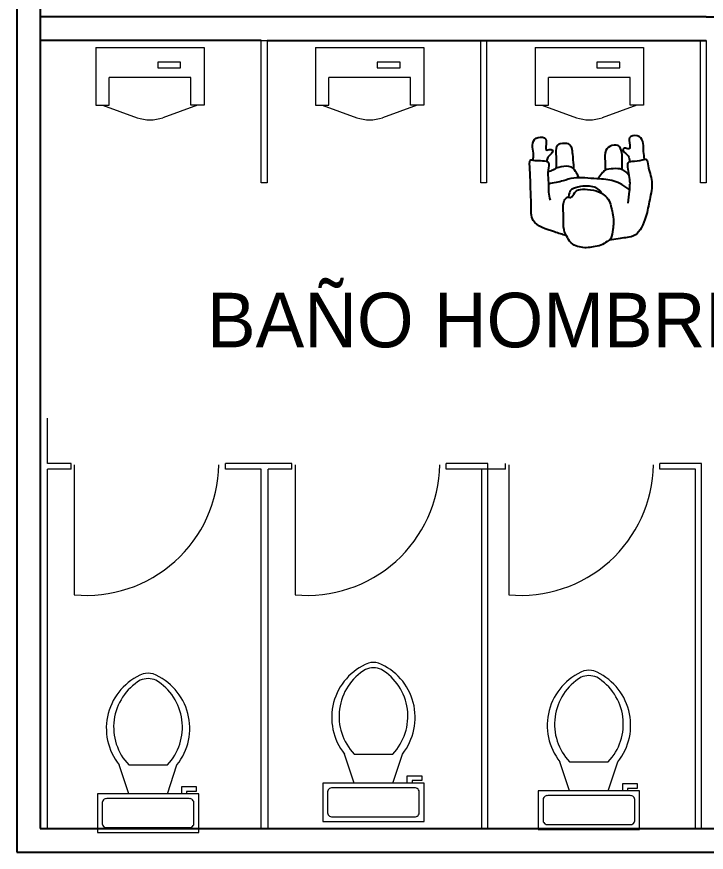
# Model space of a CAD drawing. Header units: millimetres. Extents: x -9564 to 78776, y -25260 to 24346.
# Drawn here: x 73122 to 76026, y -21665 to -18146 of the extents above; entities that cross this region are included whole.
import ezdxf

# ---------------------------------------------------------------- set-up
doc = ezdxf.new("R2010")
doc.units = ezdxf.units.MM
doc.header["$LTSCALE"] = 100
doc.layers.add('A-MOBILIARIO FIJO', color=83, linetype='Continuous', lineweight=5)
for name, color, linetype in [('MUROS', 7, 'Continuous'), ('Personal', 20, 'Continuous'), ('rotulo', 1, 'Continuous')]:
    doc.layers.add(name, color=color, linetype=linetype)

# ---------------------------------------------------------------- blocks, each defined once
blk = doc.blocks.new('Toilet - top')
for p, q in [((9.5, -6), (9.5, -2)), ((-10, -8.5), (-8, -8.5)), ((-10, -9.5), (-10, -8.5)), ((-8, -8.5), (-8, -8)), ((-7, -8), (-7, -9.5)), ((-4, -8), (-6, -14)), ((4, -8), (6, -14)), ((-7, -9.5), (-10, -9.5)), ((4, -14), (-4, -14))]:
    blk.add_line(p, q)
blk.add_lwpolyline([(10.5, -8), (10.5, 0), (-10.5, 0), (-10.5, -8)], close=True)
for points in [[(8.5, -1), (-8.5, -1)], [(-9.5, -2), (-9.5, -6)], [(-8.5, -7), (8.5, -7)]]:
    blk.add_lwpolyline(points)
for centre, radius, start, end in [((-8.62, -1.88), 0.884, 81.8699, 188.1301), ((8.62, -1.88), 0.884, 351.8699, 98.1301), ((-8.62, -6.12), 0.884, 171.8699, 278.1301), ((8.62, -6.12), 0.884, 261.8699, 8.1301), ((3.52, -21.58), 12.17, 141.4691, 247.9714), ((4.2, -21.82), 11.33, 136.3677, 238.9468), ((-3.52, -21.58), 12.17, 292.0284, 38.5307), ((-4.2, -21.82), 11.33, 301.053, 43.6321), ((0, -27.88), 4, 245.7318, 294.2682), ((0, -29), 4, 254.8605, 285.1395)]:
    blk.add_arc(centre, radius, start, end)
blk = doc.blocks.new('MINGITORIO')
at = {"layer": 'A-MOBILIARIO FIJO'}
for p, q in [((5.1894, 52.99, 0), (5.1894, 52.7462, 0)), ((5.1894, 52.99, 0), (5.6467, 52.99, 0)), ((5.6467, 52.99, 0), (5.6467, 52.7462, 0)), ((5.4503, 52.9276, 0), (5.4503, 52.9035, 0)), ((5.5468, 52.9276, 0), (5.4503, 52.9276, 0)), ((5.5468, 52.9035, 0), (5.5468, 52.9276, 0)), ((5.4503, 52.9035, 0), (5.5468, 52.9035, 0)), ((5.2466, 52.7462, 0), (5.2466, 52.8637, 0)), ((5.5895, 52.8637, 0), (5.2466, 52.8637, 0)), ((5.5895, 52.7462, 0), (5.5895, 52.8637, 0)), ((5.1894, 52.7462, 0), (5.2466, 52.7462, 0)), ((5.218, 52.7462, 0), (5.3641, 52.694, 0)), ((5.6181, 52.7462, 0), (5.472, 52.694, 0)), ((5.6467, 52.7462, 0), (5.5895, 52.7462, 0))]:
    blk.add_line(p, q, dxfattribs=at)
blk.add_ellipse((5.418, 52.7612, 0), major_axis=(-0.1143, 0), ratio=0.666667, start_param=1.07919, end_param=2.062403, dxfattribs=at)
blk = doc.blocks.new('pa17-16')
for points, knots in [([(5.62, 2.5537), (5.6188, 2.5427), (5.6154, 2.5253), (5.6223, 2.4901), (5.6346, 2.4293), (5.661, 2.4064), (5.685, 2.3908), (5.7322, 2.3832), (5.7723, 2.3842), (5.7881, 2.3969), (5.8018, 2.4268), (5.8146, 2.4162), (5.8324, 2.4305), (5.8382, 2.4568), (5.8318, 2.5038), (5.8344, 2.5615), (5.8137, 2.5937), (5.7944, 2.6284), (5.7307, 2.6388), (5.7037, 2.6296), (5.6679, 2.626), (5.6442, 2.6055), (5.6228, 2.5961), (5.6214, 2.5667), (5.62, 2.5537)], [0, 0, 0, 0, 0.297584, 0.631064, 1.068635, 1.39533, 1.69617, 2.097861, 2.458938, 2.716293, 3.010442, 3.199165, 3.447293, 3.731671, 4.119196, 4.541864, 4.881702, 5.22714, 5.673063, 5.989311, 6.327668, 6.644571, 6.906626, 7.259736, 7.259736, 7.259736, 7.259736]), ([(5.5575, 2.4391), (5.5549, 2.4218), (5.5525, 2.3852), (5.5491, 2.3329), (5.5712, 2.2599), (5.5431, 2.2589), (5.5029, 2.2526), (5.4793, 2.2435), (5.4785, 2.2813), (5.4499, 2.3438), (5.4658, 2.4235), (5.4776, 2.5033), (5.5116, 2.5798), (5.5552, 2.585), (5.608, 2.5962), (5.6336, 2.6001)], [0, 0, 0, 0, 0.404899, 0.829805, 1.276298, 1.516647, 1.885942, 2.122553, 2.418487, 2.881882, 3.382407, 3.897515, 4.613825, 5.020942, 5.393355, 5.393355, 5.393355, 5.393355]), ([(5.8196, 2.5846), (5.837, 2.5819), (5.8817, 2.5675), (5.9755, 2.5418), (5.972, 2.4609), (5.9791, 2.3926), (5.9812, 2.315), (5.9891, 2.2612), (5.9692, 2.2664), (5.9401, 2.2663), (5.9063, 2.2668), (5.9005, 2.2811), (5.909, 2.3184), (5.9007, 2.3606), (5.9019, 2.4011), (5.8964, 2.4238), (5.8933, 2.4348)], [6.682038, 6.682038, 6.682038, 6.682038, 7.076266, 7.806153, 8.304227, 8.77662, 9.284333, 9.649979, 9.844608, 10.160206, 10.472731, 10.661147, 10.998544, 11.371438, 11.724832, 12.051545, 12.051545, 12.051545, 12.051545]), ([(5.6724, 2.3994), (5.675, 2.3947), (5.6837, 2.383), (5.7041, 2.3718), (5.7348, 2.3697), (5.774, 2.3728), (5.8085, 2.3874), (5.8116, 2.4015), (5.8144, 2.4199)], [0.121052, 0.121052, 0.121052, 0.121052, 0.297289, 0.584433, 0.895396, 1.26174, 1.600834, 1.760925, 1.760925, 1.760925, 1.760925]), ([(5.5522, 2.3809), (5.573, 2.3653), (5.6222, 2.3398), (5.6924, 2.3383), (5.7952, 2.3323), (5.8376, 2.352), (5.881, 2.3613), (5.9019, 2.366)], [0, 0, 0, 0, 0.49262, 0.970296, 1.525877, 1.91054, 2.357805, 2.357805, 2.357805, 2.357805]), ([(5.5552, 2.3206), (5.5597, 2.3147), (5.5706, 2.3043), (5.5892, 2.2916), (5.6248, 2.2913), (5.6613, 2.2967), (5.6731, 2.3154), (5.6858, 2.3299), (5.6912, 2.3378)], [0, 0, 0, 0, 0.262594, 0.520609, 0.853848, 1.185107, 1.43842, 1.738028, 1.738028, 1.738028, 1.738028]), ([(5.5867, 2.2952), (5.5866, 2.2877), (5.5872, 2.2667), (5.5883, 2.1873), (5.6353, 2.19), (5.6673, 2.2128), (5.6606, 2.2618), (5.6599, 2.2881), (5.6606, 2.3008)], [0.078483, 0.078483, 0.078483, 0.078483, 0.321516, 0.797556, 1.122606, 1.448668, 1.830958, 2.166281, 2.166281, 2.166281, 2.166281]), ([(5.7713, 2.3359), (5.7736, 2.3305), (5.7786, 2.3203), (5.7954, 2.2951), (5.8154, 2.2848), (5.8612, 2.2906), (5.8838, 2.3057), (5.8988, 2.3117), (5.9058, 2.3148)], [0, 0, 0, 0, 0.233477, 0.532145, 0.79329, 1.163492, 1.458071, 1.725911, 1.725911, 1.725911, 1.725911]), ([(5.7943, 2.2992), (5.7951, 2.2858), (5.7984, 2.2614), (5.8038, 2.2002), (5.8255, 2.1869), (5.8672, 2.191), (5.8755, 2.2117), (5.8718, 2.2605), (5.8715, 2.286), (5.871, 2.2978)], [0, 0, 0, 0, 0.353805, 0.775896, 1.041599, 1.377968, 1.615337, 2.001902, 2.313716, 2.313716, 2.313716, 2.313716]), ([(5.9713, 2.2652), (5.9703, 2.2553), (5.9686, 2.234), (5.9786, 2.2017), (5.9668, 2.1644), (5.9218, 2.1628), (5.9134, 2.1832), (5.9229, 2.229), (5.8988, 2.2135), (5.882, 2.2215), (5.8976, 2.2397), (5.908, 2.248), (5.912, 2.2618), (5.9127, 2.2683)], [0.038839, 0.038839, 0.038839, 0.038839, 0.324329, 0.654038, 0.980089, 1.31306, 1.562526, 1.890179, 2.123217, 2.319335, 2.559559, 2.78492, 2.989829, 2.989829, 2.989829, 2.989829]), ([(5.4915, 2.2484), (5.4936, 2.2374), (5.4981, 2.215), (5.4968, 2.1806), (5.512, 2.1445), (5.5569, 2.147), (5.5634, 2.1681), (5.5498, 2.2128), (5.5753, 2.1995), (5.5912, 2.209), (5.5741, 2.2257), (5.5617, 2.2339), (5.5559, 2.2515), (5.5556, 2.26)], [0, 0, 0, 0, 0.324329, 0.654038, 0.980089, 1.31306, 1.562526, 1.890179, 2.123217, 2.319335, 2.559559, 2.78492, 3.066636, 3.066636, 3.066636, 3.066636])]:
    blk.add_open_spline(points, degree=3, knots=knots)

msp = doc.modelspace()

# ---------------------------------------------------------------- linework, layer by layer
at = {"layer": 'A-MOBILIARIO FIJO'}
for p, q in [((73220.776, -21565.361, 0.014), (73220.776, -19836.476, 0.005)), ((73250.776, -20027.596, 0.006), (73250.776, -19836.476, 0.005)), ((73350.776, -20027.596, 0.008), (73250.776, -20027.596, 0.008)), ((73250.776, -21565.361, 0.014), (73250.776, -20052.596, 0.006)), ((73350.776, -20052.596, 0.008), (73250.776, -20052.596, 0.008)), ((73350.776, -20052.596, 0.008), (73350.776, -20027.596, 0.008)), ((73363.595, -20033.901, 0.009), (73363.595, -20581.296, 0.009)), ((74280.776, -20027.596, 0.008), (74000.776, -20027.596, 0.008)), ((74150.776, -21565.361, 0.006), (74150.776, -20052.596, 0.006)), ((74180.776, -21565.361, 0.006), (74180.776, -20052.596, 0.006)), ((74280.776, -20052.596, 0.008), (74180.776, -20052.596, 0.008)), ((74280.776, -20052.596, 0.008), (74280.776, -20027.596, 0.008)), ((74293.595, -20033.901, 0.009), (74293.595, -20581.296, 0.009)), ((75080.776, -21565.361, 0.006), (75080.776, -20052.596, 0.006)), ((75080.776, -21565.361, 0.013), (75080.776, -20052.596, 0.013)), ((75180.776, -20052.596, 0.014), (75080.776, -20052.596, 0.014)), ((75105.776, -21565.361, 0.006), (75105.776, -20027.596, 0.006)), ((75180.776, -20052.596, 0.014), (75180.776, -20027.596, 0.014)), ((75193.595, -20033.901, 0.015), (75193.595, -20581.296, 0.015)), ((75980.776, -21565.361, 0.013), (75980.776, -20052.596, 0.013)), ((76005.776, -21565.361, 0.013), (76005.776, -20027.596, 0.013)), ((74180.776, -21565.361, 0.006), (74150.776, -21565.361, 0.006))]:
    msp.add_line(p, q, dxfattribs=at)
at = {"layer": 'A-MOBILIARIO FIJO', "elevation": 0.014}
for points in [[(74150.776, -18246.476), (74175.776, -18246.476), (74175.776, -18846.476), (74150.776, -18846.476)], [(75075.776, -18246.476), (75100.776, -18246.476), (75100.776, -18846.476), (75075.776, -18846.476)], [(76000.776, -18246.476), (76025.776, -18246.476), (76025.776, -18846.476), (76000.776, -18846.476)]]:
    msp.add_lwpolyline(points, close=True, dxfattribs=at)
at = {"layer": 'A-MOBILIARIO FIJO'}
for points, elevation in [([(74000.776, -20052.596), (74000.776, -20027.596)], 0.008), ([(74150.776, -20052.596), (74000.776, -20052.596)], 0.008), ([(75105.776, -20027.596), (74930.776, -20027.596)], 0.008), ([(74930.776, -20052.596), (74930.776, -20027.596)], 0.008), ([(75080.776, -20052.596), (74930.776, -20052.596)], 0.008), ([(76005.776, -20027.596), (75830.776, -20027.596)], 0.014), ([(75830.776, -20052.596), (75830.776, -20027.596)], 0.014), ([(75980.776, -20052.596), (75830.776, -20052.596)], 0.014)]:
    msp.add_lwpolyline(points, dxfattribs=dict(at, elevation=elevation))
for centre in [(73414.085, -20024.359, 0.009), (74344.085, -20024.359, 0.009), (75244.085, -20024.359, 0.015)]:
    msp.add_arc(centre, 559.221, 264.819869, 359.022367, dxfattribs=at)
at = {"layer": 'MUROS', "color": 0}
for p, q in [((73121.502, -15077.59, 0.006), (73121.502, -21565.361, 0.014)), ((73220.776, -15177.59, 0.006), (73220.776, -21565.361, 0.014)), ((76025.776, -18146.476, 0.013), (73220.776, -18146.476, 0.01)), ((76025.776, -18146.476, 0.013), (76925.776, -18146.476, 0.013)), ((74150.776, -18246.476, 0.014), (73220.776, -18246.476, 0.01)), ((74175.776, -18246.476, 0.014), (76025.776, -18246.476, 0.014)), ((73121.502, -21565.361, 0.014), (73121.502, -21665.361, 0.014)), ((73220.776, -21565.361, 0.014), (76859.954, -21565.361, 0.014)), ((73121.502, -21665.361, 0.014), (77519.58, -21665.361, 0.014))]:
    msp.add_line(p, q, dxfattribs=at)

# ---------------------------------------------------------------- block references
at = {"layer": 'A-MOBILIARIO FIJO', "xscale": 1000, "yscale": 1000, "zscale": 1000}
for p in [(68264.993, -71265.716, 0.014), (69189.993, -71265.716, 0.014), (70114.993, -71265.716, 0.014)]:
    msp.add_blockref('MINGITORIO', p, dxfattribs=at)
at = {"layer": 'A-MOBILIARIO FIJO', "extrusion": (0, 0, -1), "xscale": -20.32, "yscale": 20.32, "zscale": -20.32, "rotation": 180}
for p in [(-74623.94, -21536.166, -0.006), (-75531.531, -21569.091, -0.011), (-73674.641, -21581.757, -0.006)]:
    msp.add_blockref('Toilet - top', p, dxfattribs=at)
at = {"layer": 'Personal', "xscale": 979.1504951166461, "yscale": 979.1504951166461, "zscale": 979.1504951166461, "rotation": 178.3998681193052}
msp.add_blockref('pa17-16', (81202.51, -16696.648), dxfattribs=at)

# ---------------------------------------------------------------- texts
at = {"layer": 'rotulo'}
msp.add_text('BAÑO HOMBRES', height=229.6875, dxfattribs=at).set_placement((73922.772, -19538.757, 0.006))

doc.saveas('drawing.dxf')
